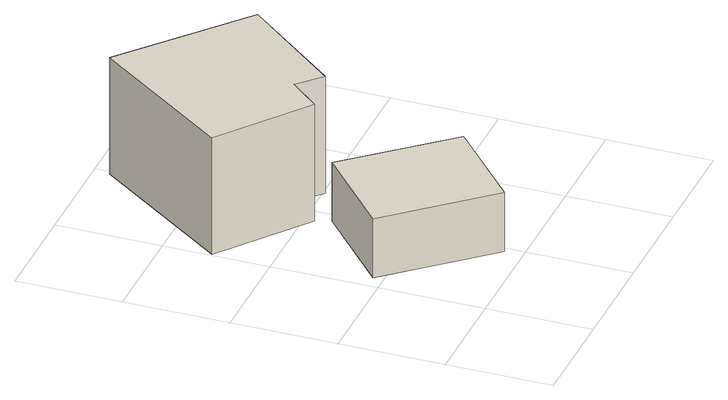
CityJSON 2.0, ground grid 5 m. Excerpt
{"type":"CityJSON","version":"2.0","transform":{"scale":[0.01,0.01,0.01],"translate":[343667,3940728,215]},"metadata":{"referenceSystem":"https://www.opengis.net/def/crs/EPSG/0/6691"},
"CityObjects":{
"building1":{"type":"Building","attributes":{"usage":"402","storeysAboveGround":1,"BuildingIDAttribute.prefecture":"14","BuildingIDAttribute.city":"14151","BuildingDetailAttribute.totalFloorArea":46.69,"BuildingDetailAttribute.buildingFootprintArea":46.69,"BuildingDetailAttribute.buildingStructureType":"601","BuildingDetailAttribute.buildingStructureOrgType":"1","BuildingDetailAttribute.orgUsage":"73","BuildingDetailAttribute.surveyYear":2015,"BuildingLandSlideRiskAttribute.description":"1","BuildingLandSlideRiskAttribute.areaType":"1"},"geometry":[{"type":"Solid","lod":"1","boundaries":[[[[0,1,2,3]],[[2,4,5,3]],[[1,6,4,2]],[[0,7,6,1]],[[3,5,7,0]],[[4,6,7,5]]]]}]},
"building2":{"type":"Building","attributes":{"usage":"402","measuredHeight":16.8,"storeysAboveGround":1,"BuildingIDAttribute.prefecture":"14","BuildingIDAttribute.city":"14151","BuildingDetailAttribute.totalFloorArea":44.46,"BuildingDetailAttribute.buildingFootprintArea":44.46,"BuildingDetailAttribute.buildingStructureType":"601","BuildingDetailAttribute.buildingStructureOrgType":"1","BuildingDetailAttribute.orgUsage":"73","BuildingDetailAttribute.surveyYear":2015,"BuildingLandSlideRiskAttribute.description":"1","BuildingLandSlideRiskAttribute.areaType":"1"},"geometry":[{"type":"Solid","lod":"1","boundaries":[[[[8,9,10,11,12,13]],[[12,14,15,13]],[[11,16,14,12]],[[10,17,16,11]],[[9,18,17,10]],[[8,19,18,9]],[[13,15,19,8]],[[14,16,17,18,19,15]]]]}]}
},
"vertices":[
[470,87,58],[65,548,58],[444,880,58],[848,418,58],[444,880,358],[848,418,358],[65,548,358],[470,87,358],
[660,990,53],[551,1094,53],[427,953,53],[11,1274,53],[483,1925,53],[1044,1447,53],[483,1925,648],[1044,1447,648],[11,1274,648],[427,953,648],[551,1094,648],[660,990,648]
]}
